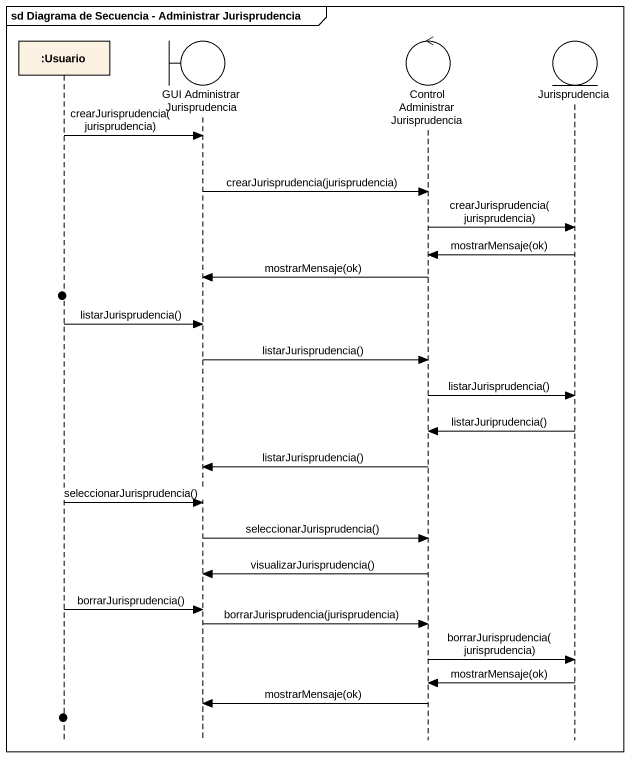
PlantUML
@startuml
mainframe sd Diagrama de Secuencia - Administrar Jurisprudencia
hide footbox
participant ":Usuario" as Usuario
boundary "GUI Administrar Jurisprudencia" as GUI_Administrar
control "Control Administrar Jurisprudencia" as Control_Administrar
entity Jurisprudencia

Usuario -> GUI_Administrar : crearJurisprudencia(jurisprudencia)
GUI_Administrar -> Control_Administrar : crearJurisprudencia(jurisprudencia)
Control_Administrar -> Jurisprudencia : crearJurisprudencia(jurisprudencia)
Jurisprudencia -> Control_Administrar : mostrarMensaje(ok)
Control_Administrar -> GUI_Administrar : mostrarMensaje(ok)
Usuario -> GUI_Administrar : listarJurisprudencia()
GUI_Administrar -> Control_Administrar : listarJurisprudencia()
Control_Administrar -> Jurisprudencia : listarJurisprudencia()
Jurisprudencia -> Control_Administrar : listarJuriprudencia()
Control_Administrar -> GUI_Administrar : listarJurisprudencia()
Usuario -> GUI_Administrar : seleccionarJurisprudencia()
GUI_Administrar -> Control_Administrar : seleccionarJurisprudencia()
Control_Administrar -> GUI_Administrar : visualizarJurisprudencia()
Usuario -> GUI_Administrar : borrarJurisprudencia()
GUI_Administrar -> Control_Administrar : borrarJurisprudencia(jurisprudencia)
Control_Administrar -> Jurisprudencia : borrarJurisprudencia(jurisprudencia)
Jurisprudencia -> Control_Administrar : mostrarMensaje(ok)
Control_Administrar -> GUI_Administrar : mostrarMensaje(ok)
@enduml
